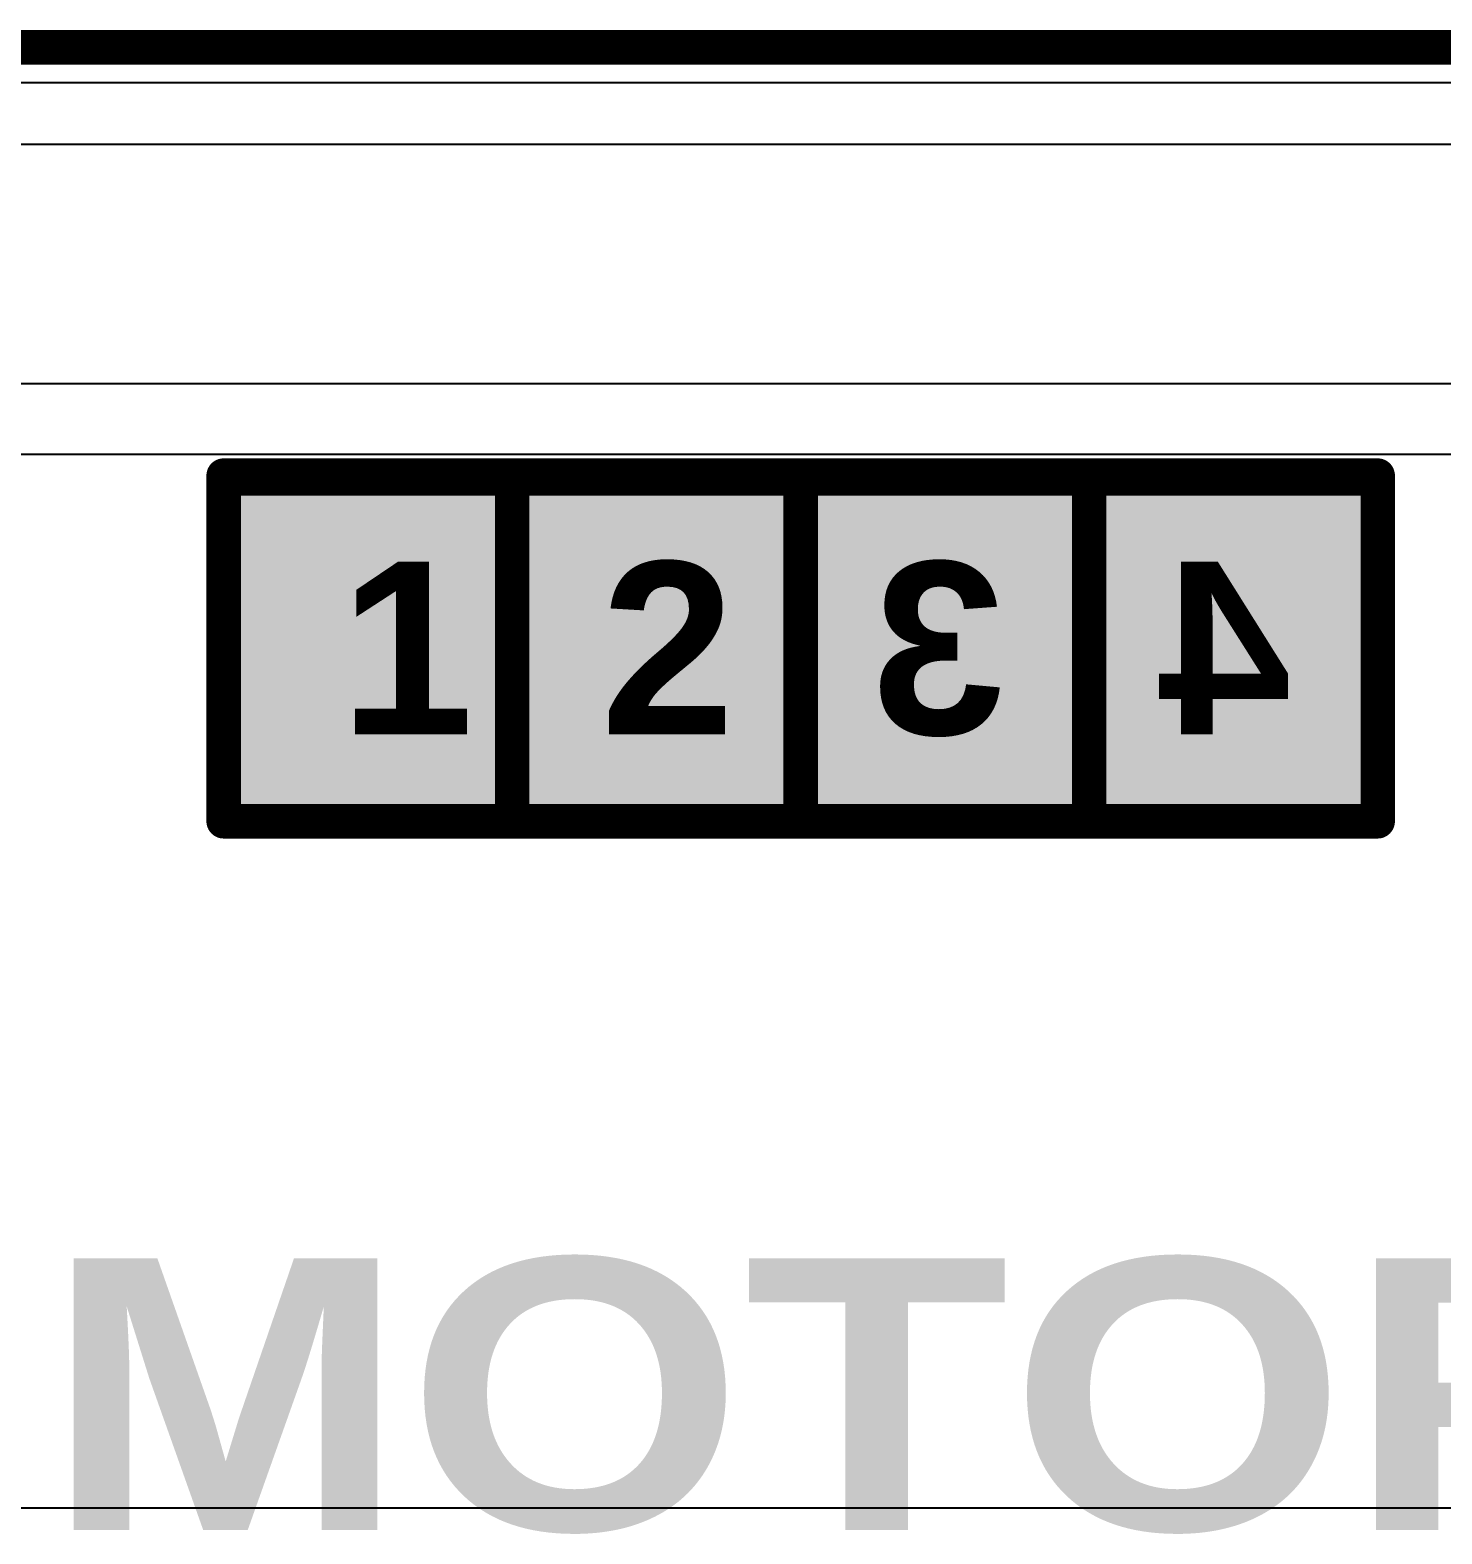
# Model space of a CAD drawing. Header units: inches. Extents: x -4 to 5258, y -4 to 5281.
# Drawn here: x 6.26 to 16.66, y 95.06 to 106.14 of the extents above; entities that cross this region are included whole.
import ezdxf

# ---------------------------------------------------------------- set-up
doc = ezdxf.new("R2010")
doc.units = ezdxf.units.IN
for name, color, linetype in [('Board Outline', 216, 'Continuous'), ('Bottom Layer', 5, 'Continuous'), ('Bottom Solder', 6, 'Continuous'), ('Layer 1', 16, 'Continuous'), ('Layer 2', 76, 'Continuous'), ('Multi-Layer', 9, 'Continuous'), ('Top Layer', 1, 'Continuous'), ('Top Overlay', 2, 'Continuous'), ('Top Solder', 216, 'Continuous')]:
    doc.layers.add(name, color=color, linetype=linetype)
doc.styles.add('Arial Black_Bold', font='', dxfattribs={"height": 0.2})
doc.styles.add('Arial_Bold', font='', dxfattribs={"height": 0.2})
doc.styles.get('Arial Black_Bold').set_extended_font_data('Arial Black', bold=True)
doc.styles.get('Arial_Bold').set_extended_font_data('Arial', bold=True)

msp = doc.modelspace()

# ---------------------------------------------------------------- hatches: boundary and pattern name
at = {"layer": 'Bottom Solder'}
msp.add_hatch(color=6, dxfattribs=at).paths.add_polyline_path([(7.689, 102.855), (7.689, 100.25), (16.189, 100.25), (16.189, 102.855)])
at = {"layer": 'Top Solder'}
msp.add_hatch(color=216, dxfattribs=at).paths.add_polyline_path([(7.689, 102.862), (7.689, 100.25), (16.189, 100.25), (16.189, 102.862)])

# ---------------------------------------------------------------- linework, layer by layer
at = {"layer": 'Board Outline'}
msp.add_lwpolyline([(-4.009, 106.009, 0.254, 0.254, 0), (145.991, 106.009, 0.254, 0.254, 0)], format="xyseb", dxfattribs=at)
at = {"layer": 'Bottom Layer'}
for p, q in [((3.676, 105.295), (49.063, 105.295)), ((16.087, 102.855), (7.689, 102.855)), ((7.689, 102.855), (7.689, 100.41)), ((16.189, 102.855), (16.087, 102.855)), ((16.189, 102.855), (16.189, 102.855)), ((16.189, 102.753), (16.189, 102.855)), ((16.189, 100.309), (16.189, 102.753)), ((7.689, 100.41), (7.689, 100.309)), ((7.689, 100.309), (7.689, 100.309)), ((7.689, 100.309), (7.791, 100.309)), ((7.791, 100.309), (16.189, 100.309))]:
    msp.add_line(p, q, dxfattribs=at)
for points in [[(7.689, 100.309, 0.254, 0.254, 0), (7.689, 102.855, 0.254, 0.254, 0)], [(7.689, 102.855, 0.254, 0.254, 0), (16.189, 102.855, 0.254, 0.254, 0)], [(9.814, 100.309, 0.254, 0.254, 0), (9.814, 102.835, 0.254, 0.254, 0)], [(11.939, 100.309, 0.254, 0.254, 0), (11.939, 102.835, 0.254, 0.254, 0)], [(14.064, 100.309, 0.254, 0.254, 0), (14.064, 102.835, 0.254, 0.254, 0)], [(16.189, 100.309, 0.254, 0.254, 0), (16.189, 102.835, 0.254, 0.254, 0)], [(7.689, 100.309, 0.254, 0.254, 0), (16.189, 100.309, 0.254, 0.254, 0)]]:
    msp.add_lwpolyline(points, format="xyseb", dxfattribs=at)
for points in [[(7.625, 102.855, 0.127, 0.127, 1), (7.752, 102.855, 0.127, 0.127, 1)], [(7.625, 102.855, 0.127, 0.127, 1), (7.752, 102.855, 0.127, 0.127, 1)], [(9.75, 102.835, 0.127, 0.127, 1), (9.877, 102.835, 0.127, 0.127, 1)], [(11.875, 102.835, 0.127, 0.127, 1), (12.002, 102.835, 0.127, 0.127, 1)], [(14, 102.835, 0.127, 0.127, 1), (14.127, 102.835, 0.127, 0.127, 1)], [(16.125, 102.855, 0.127, 0.127, 1), (16.252, 102.855, 0.127, 0.127, 1)], [(16.125, 102.835, 0.127, 0.127, 1), (16.252, 102.835, 0.127, 0.127, 1)], [(7.625, 100.309, 0.127, 0.127, 1), (7.752, 100.309, 0.127, 0.127, 1)], [(7.625, 100.309, 0.127, 0.127, 1), (7.752, 100.309, 0.127, 0.127, 1)], [(9.75, 100.309, 0.127, 0.127, 1), (9.877, 100.309, 0.127, 0.127, 1)], [(11.875, 100.309, 0.127, 0.127, 1), (12.002, 100.309, 0.127, 0.127, 1)], [(14, 100.309, 0.127, 0.127, 1), (14.127, 100.309, 0.127, 0.127, 1)], [(16.125, 100.309, 0.127, 0.127, 1), (16.252, 100.309, 0.127, 0.127, 1)], [(16.125, 100.309, 0.127, 0.127, 1), (16.252, 100.309, 0.127, 0.127, 1)]]:
    msp.add_lwpolyline(points, format="xyseb", close=True, dxfattribs=at)
at = {"layer": 'Layer 1'}
for p, q in [((-3.75, 105.75), (145.732, 105.75)), ((70.97, 103.531), (5.224, 103.531)), ((5.742, 103.013), (70.97, 103.013)), ((16.087, 102.855), (7.689, 102.855)), ((7.689, 102.855), (7.689, 100.41)), ((16.189, 102.855), (16.087, 102.855)), ((16.189, 102.855), (16.189, 102.855)), ((16.189, 102.753), (16.189, 102.855)), ((16.189, 100.309), (16.189, 102.753)), ((7.689, 100.41), (7.689, 100.309)), ((7.689, 100.309), (7.689, 100.309)), ((7.689, 100.309), (7.791, 100.309)), ((7.791, 100.309), (16.189, 100.309))]:
    msp.add_line(p, q, dxfattribs=at)
at = {"layer": 'Layer 2'}
msp.add_line((-3.014, 95.252), (42.172, 95.252), dxfattribs=at)
at = {"layer": 'Multi-Layer'}
for p, q in [((7.689, 100.309), (7.689, 102.855)), ((7.689, 102.855), (16.189, 102.855)), ((7.689, 100.309), (7.689, 102.855)), ((7.689, 102.855), (16.189, 102.855)), ((16.189, 102.855), (16.189, 100.309)), ((16.189, 102.855), (16.189, 100.309)), ((16.189, 100.309), (7.689, 100.309)), ((16.189, 100.309), (7.689, 100.309))]:
    msp.add_line(p, q, dxfattribs=at)
at = {"layer": 'Top Layer'}
for p, q in [((3.719, 105.295), (52.002, 105.295)), ((16.087, 102.855), (7.689, 102.855)), ((7.689, 102.855), (7.689, 100.41)), ((16.189, 102.855), (16.087, 102.855)), ((16.189, 102.855), (16.189, 102.855)), ((16.189, 102.753), (16.189, 102.855)), ((16.189, 100.309), (16.189, 102.753)), ((7.689, 100.41), (7.689, 100.309)), ((7.689, 100.309), (7.689, 100.309)), ((7.689, 100.309), (7.791, 100.309)), ((7.791, 100.309), (16.189, 100.309))]:
    msp.add_line(p, q, dxfattribs=at)
for points in [[(7.689, 102.835, 0.254, 0.254, 0), (9.814, 102.835, 0.254, 0.254, 0)], [(7.689, 100.309, 0.254, 0.254, 0), (7.689, 102.835, 0.254, 0.254, 0)], [(9.814, 100.309, 0.254, 0.254, 0), (9.814, 102.835, 0.254, 0.254, 0)], [(9.814, 102.835, 0.254, 0.254, 0), (11.939, 102.835, 0.254, 0.254, 0)], [(11.939, 102.835, 0.254, 0.254, 0), (14.064, 102.835, 0.254, 0.254, 0)], [(11.939, 100.309, 0.254, 0.254, 0), (11.939, 102.835, 0.254, 0.254, 0)], [(14.064, 100.309, 0.254, 0.254, 0), (14.064, 102.835, 0.254, 0.254, 0)], [(14.064, 102.835, 0.254, 0.254, 0), (16.189, 102.835, 0.254, 0.254, 0)], [(14.064, 102.835, 0.254, 0.254, 0), (14.064, 102.835, 0.254, 0.254, 0)], [(16.189, 100.309, 0.254, 0.254, 0), (16.189, 102.835, 0.254, 0.254, 0)], [(7.689, 100.309, 0.254, 0.254, 0), (9.814, 100.309, 0.254, 0.254, 0)], [(9.814, 100.309, 0.254, 0.254, 0), (11.939, 100.309, 0.254, 0.254, 0)], [(11.939, 100.309, 0.254, 0.254, 0), (11.939, 100.309, 0.254, 0.254, 0)], [(11.939, 100.309, 0.254, 0.254, 0), (16.189, 100.309, 0.254, 0.254, 0)]]:
    msp.add_lwpolyline(points, format="xyseb", dxfattribs=at)
for points in [[(7.625, 102.835, 0.127, 0.127, 1), (7.752, 102.835, 0.127, 0.127, 1)], [(7.625, 102.835, 0.127, 0.127, 1), (7.752, 102.835, 0.127, 0.127, 1)], [(9.75, 102.835, 0.127, 0.127, 1), (9.877, 102.835, 0.127, 0.127, 1)], [(9.75, 102.835, 0.127, 0.127, 1), (9.877, 102.835, 0.127, 0.127, 1)], [(9.75, 102.835, 0.127, 0.127, 1), (9.877, 102.835, 0.127, 0.127, 1)], [(11.875, 102.835, 0.127, 0.127, 1), (12.002, 102.835, 0.127, 0.127, 1)], [(11.875, 102.835, 0.127, 0.127, 1), (12.002, 102.835, 0.127, 0.127, 1)], [(11.875, 102.835, 0.127, 0.127, 1), (12.002, 102.835, 0.127, 0.127, 1)], [(14, 102.835, 0.127, 0.127, 1), (14.127, 102.835, 0.127, 0.127, 1)], [(14, 102.835, 0.127, 0.127, 1), (14.127, 102.835, 0.127, 0.127, 1)], [(14, 102.835, 0.127, 0.127, 1), (14.127, 102.835, 0.127, 0.127, 1)], [(14, 102.835, 0.127, 0.127, 1), (14.127, 102.835, 0.127, 0.127, 1)], [(14, 102.835, 0.127, 0.127, 1), (14.127, 102.835, 0.127, 0.127, 1)], [(16.125, 102.835, 0.127, 0.127, 1), (16.252, 102.835, 0.127, 0.127, 1)], [(16.125, 102.835, 0.127, 0.127, 1), (16.252, 102.835, 0.127, 0.127, 1)], [(7.625, 100.309, 0.127, 0.127, 1), (7.752, 100.309, 0.127, 0.127, 1)], [(7.625, 100.309, 0.127, 0.127, 1), (7.752, 100.309, 0.127, 0.127, 1)], [(9.75, 100.309, 0.127, 0.127, 1), (9.877, 100.309, 0.127, 0.127, 1)], [(9.75, 100.309, 0.127, 0.127, 1), (9.877, 100.309, 0.127, 0.127, 1)], [(9.75, 100.309, 0.127, 0.127, 1), (9.877, 100.309, 0.127, 0.127, 1)], [(11.875, 100.309, 0.127, 0.127, 1), (12.002, 100.309, 0.127, 0.127, 1)], [(11.875, 100.309, 0.127, 0.127, 1), (12.002, 100.309, 0.127, 0.127, 1)], [(11.875, 100.309, 0.127, 0.127, 1), (12.002, 100.309, 0.127, 0.127, 1)], [(11.875, 100.309, 0.127, 0.127, 1), (12.002, 100.309, 0.127, 0.127, 1)], [(11.875, 100.309, 0.127, 0.127, 1), (12.002, 100.309, 0.127, 0.127, 1)], [(14, 100.309, 0.127, 0.127, 1), (14.127, 100.309, 0.127, 0.127, 1)], [(16.125, 100.309, 0.127, 0.127, 1), (16.252, 100.309, 0.127, 0.127, 1)], [(16.125, 100.309, 0.127, 0.127, 1), (16.252, 100.309, 0.127, 0.127, 1)]]:
    msp.add_lwpolyline(points, format="xyseb", close=True, dxfattribs=at)

# ---------------------------------------------------------------- texts
at = {"layer": 'Bottom Layer', "style": 'Arial_Bold', "text_generation_flag": 2}
msp.add_text('4', height=1.27, rotation=360, dxfattribs=at).set_placement((15.554, 100.95))
at = {"layer": 'Layer 1', "style": 'Arial_Bold'}
msp.add_text('2', height=1.27, rotation=360, dxfattribs=at).set_placement((10.466, 100.95))
at = {"layer": 'Layer 2', "style": 'Arial_Bold', "text_generation_flag": 2}
msp.add_text('3', height=1.27, rotation=360, dxfattribs=at).set_placement((13.446, 100.95))
at = {"layer": 'Top Layer', "style": 'Arial_Bold'}
msp.add_text('1', height=1.27, rotation=360, dxfattribs=at).set_placement((8.544, 100.95))
at = {"layer": 'Top Overlay', "style": 'Arial Black_Bold'}
msp.add_text('MOTOR 4', height=2, rotation=360, dxfattribs=at).set_placement((6.37, 95.089))

doc.saveas('drawing.dxf')
